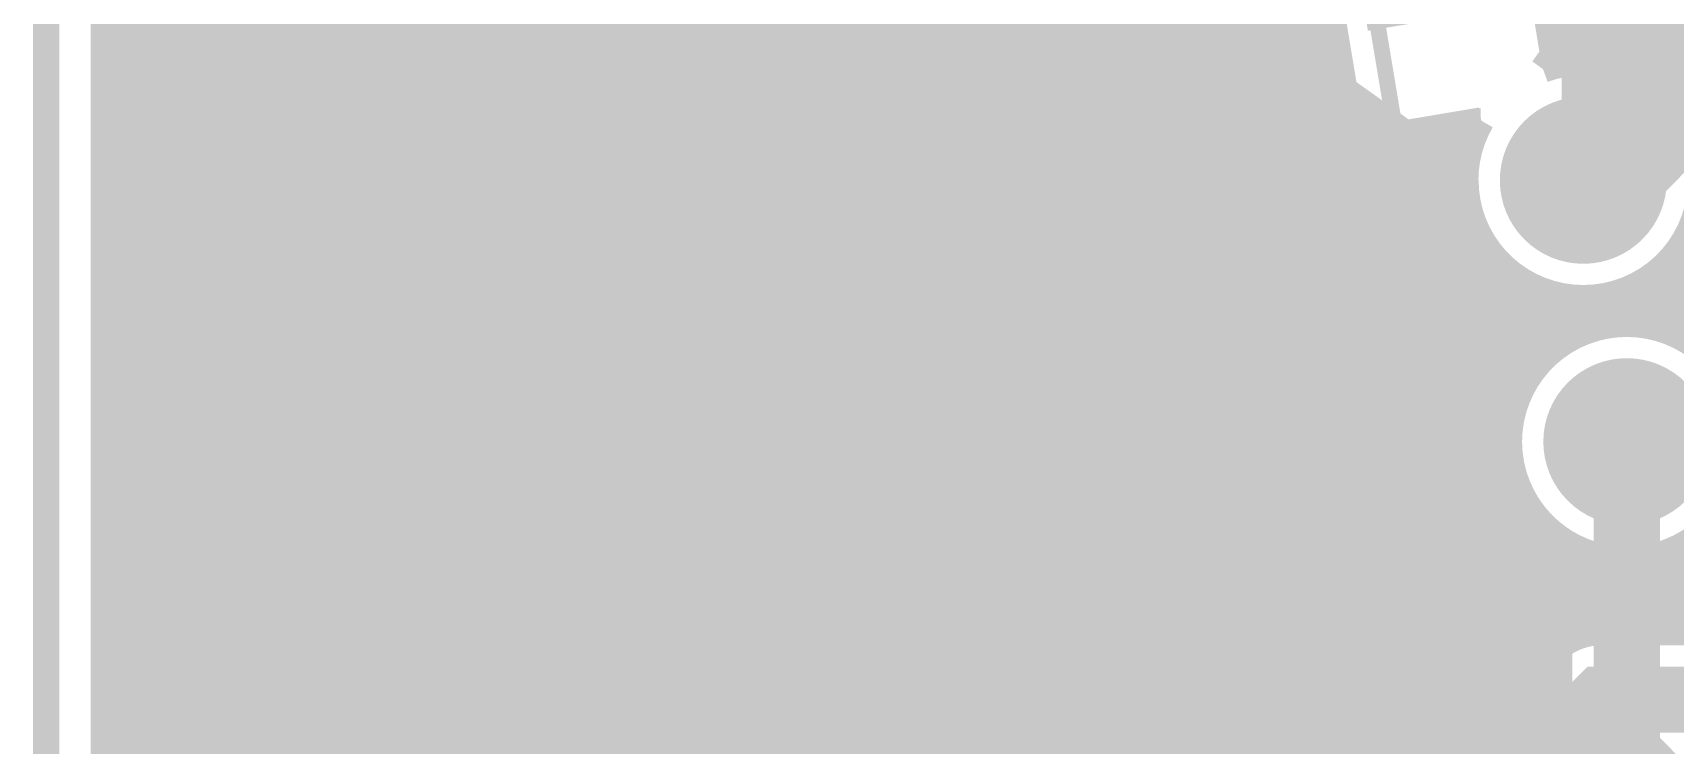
# Model space of a CAD drawing. Extents: x -5 to 90, y -49 to 54.
# Drawn here: x -5.13 to 10.61, y 34.49 to 41.31 of the extents above; entities that cross this region are included whole.
import ezdxf

# ---------------------------------------------------------------- set-up
doc = ezdxf.new("R2010")
doc.units = 0
doc.header["$MEASUREMENT"] = 0
doc.layers.get('0').update_dxf_attribs({"linetype": 'CONTINUOUS'})
for name, color, linetype in [('22-310-0_BOT', 7, 'CONTINUOUS'), ('22-310-0_DRD', 7, 'CONTINUOUS'), ('22-310-0_DRL', 2, 'CONTINUOUS'), ('22-310-0_SMB', 4, 'CONTINUOUS'), ('22-310-0_SMT', 3, 'CONTINUOUS'), ('22-310-0_SPT', 5, 'CONTINUOUS'), ('22-310-0_SSB', 10, 'CONTINUOUS'), ('22-310-0_SST', 14, 'CONTINUOUS'), ('22-310-0_TOP', 9, 'CONTINUOUS'), ('THRUHOLE_TAP', 13, 'CONTINUOUS')]:
    doc.layers.add(name, color=color, linetype=linetype)

# ---------------------------------------------------------------- blocks, each defined once
blk = doc.blocks.new('ROUND_18')
at = {"const_width": 0.8001}
blk.add_lwpolyline([(-0.40005, 0, 1), (0.40005, 0, 1)], format="xyb", close=True, dxfattribs=at)
blk = doc.blocks.new('ROUND_39')
at = {"const_width": 0.50038}
blk.add_lwpolyline([(-0.25019, 0, 1), (0.25019, 0, 1)], format="xyb", close=True, dxfattribs=at)
blk = doc.blocks.new('ROUND_47')
at = {"const_width": 0.44958}
blk.add_lwpolyline([(-0.22479, 0, 1), (0.22479, 0, 1)], format="xyb", close=True, dxfattribs=at)
blk = doc.blocks.new('ROUND_50')
at = {"const_width": 0.10033}
blk.add_lwpolyline([(-0.050164, 0, 1), (0.050164, 0, 1)], format="xyb", close=True, dxfattribs=at)
blk = doc.blocks.new('RECTANGLE_28')
blk.add_solid([(1.27, 0.762), (1.27, -0.762), (-1.27, 0.762), (-1.27, -0.762)])
blk = doc.blocks.new('SQUARE_29')
blk.add_solid([(3.5052, 3.5052), (3.5052, -3.5052), (-3.5052, 3.5052), (-3.5052, -3.5052)])
blk = doc.blocks.new('ROUND_46')
at = {"const_width": 0.10033}
blk.add_lwpolyline([(-0.050164, 0, 1), (0.050164, 0, 1)], format="xyb", close=True, dxfattribs=at)

msp = doc.modelspace()

# ---------------------------------------------------------------- linework, layer by layer
at = {"layer": '22-310-0_BOT'}
for points, const_width in [([(5.588, 53.213), (-4.445, 53.213), (-4.445, 24.892)], 0.254), ([(-4.2164, 53.213), (-4.2164, 24.892)], 0.254), ([(5.6134, 53.1876), (5.6134, 21.4376)], 0.254), ([(5.842, 52.959), (5.842, 21.8694)], 0.254), ([(6.0706, 52.7304), (6.0706, 22.0599)], 0.254), ([(6.2992, 52.5018), (6.2992, 22.14626)], 0.254), ([(6.5278, 52.2732), (6.5278, 22.16404)], 0.254), ([(6.7564, 52.0446), (6.7564, 22.11578)], 0.254), ([(6.985, 51.816), (6.985, 21.99132)], 0.254), ([(0.5842, 49.25568), (0.5842, 23.4188)], 0.254), ([(5.3848, 48.36922), (5.3848, 21.4376)], 0.254), ([(0.3556, 48.22444), (0.3556, 23.6474)], 0.254), ([(-3.9878, 48.1203), (-3.9878, 24.892)], 0.254), ([(-1.4732, 48.08474), (-1.4732, 24.892)], 0.254), ([(-1.7018, 47.96282), (-1.7018, 24.892)], 0.254), ([(-1.2446, 47.89678), (-1.2446, 24.892)], 0.254), ([(0.127, 47.97806), (0.127, 23.876)], 0.254), ([(5.1562, 47.98314), (5.1562, 21.4376)], 0.254), ([(-3.7592, 47.84598), (-3.7592, 24.892)], 0.254), ([(-1.9304, 47.74946), (-1.9304, 24.892)], 0.254), ([(-1.016, 47.78502), (-1.016, 24.892)], 0.254), ([(-0.7874, 47.7266), (-0.7874, 24.7904)], 0.254), ([(-0.3302, 47.74946), (-0.3302, 24.3332)], 0.254), ([(-0.1016, 47.83328), (-0.1016, 24.1046)], 0.254), ([(3.0988, 47.83074), (3.0988, 21.4376)], 0.254), ([(4.9276, 47.76216), (4.9276, 21.4376)], 0.254), ([(-3.5306, 47.67326), (-3.5306, 24.892)], 0.254), ([(-2.159, 47.60976), (-2.159, 24.892)], 0.254), ([(-0.5588, 47.71644), (-0.5588, 24.5618)], 0.254), ([(0.8128, 47.7139), (0.8128, 23.1902)], 0.254), ([(1.0414, 47.7139), (1.0414, 22.9743)], 0.254), ([(1.27, 47.7139), (1.27, 23.04542)], 0.254), ([(1.4986, 47.7139), (1.4986, 23.04796)], 0.254), ([(1.7272, 47.7139), (1.7272, 22.987)], 0.254), ([(1.9558, 47.7139), (1.9558, 22.83714)], 0.254), ([(2.1844, 47.7139), (2.1844, 22.48662)], 0.254), ([(2.413, 47.7139), (2.413, 21.89226)], 0.254), ([(2.6416, 47.7139), (2.6416, 21.66366)], 0.254), ([(2.8702, 47.7139), (2.8702, 21.4376)], 0.254), ([(3.3274, 47.6631), (3.3274, 21.4376)], 0.254), ([(4.699, 47.61738), (4.699, 21.4376)], 0.254), ([(-3.302, 47.5615), (-3.302, 24.892)], 0.254), ([(-3.0734, 47.49292), (-3.0734, 24.892)], 0.254), ([(-2.8448, 47.46498), (-2.8448, 24.892)], 0.254), ([(-2.6162, 47.47514), (-2.6162, 24.892)], 0.254), ([(-2.3876, 47.52086), (-2.3876, 24.892)], 0.254), ([(3.556, 47.55388), (3.556, 21.4376)], 0.254), ([(3.7846, 47.49038), (3.7846, 21.4376)], 0.254), ([(4.0132, 47.46498), (4.0132, 21.4376)], 0.254), ([(4.2418, 47.47768), (4.2418, 21.4376)], 0.254), ([(4.4704, 47.52594), (4.4704, 21.4376)], 0.254), ([(25.781, 46.736), (16.002, 46.736), (14.732, 45.466), (13.462, 45.466), (10.16, 42.164), (10.16, 40.33012), (9.73328, 39.90086)], 1.27), ([(7.00532, 43.40098), (7.4422, 40.76954)], 0.254), ([(7.2136, 42.14876), (7.2136, 21.717)], 0.254), ([(7.3406, 41.3766), (-4.445, 41.3766)], 0.254), ([(7.3787, 41.148), (-4.445, 41.148)], 0.254), ([(7.4168, 40.9194), (-4.445, 40.9194)], 0.254), ([(7.55142, 40.6908), (-4.445, 40.6908)], 0.254), ([(7.4422, 40.77462), (7.4422, 4.572)], 0.254), ([(7.4422, 40.76954), (8.0264, 40.35044)], 0.254), ([(7.6708, 40.60698), (7.6708, 4.572)], 0.254), ([(7.87146, 40.4622), (-4.445, 40.4622)], 0.254), ([(7.8994, 40.44188), (7.8994, 34.08934)], 0.254), ([(8.75538, 40.47236), (8.0264, 40.35044)], 0.254), ([(8.128, 40.36822), (8.128, 34.2646)], 0.254), ([(8.3566, 40.40632), (8.3566, 34.34334)], 0.254), ([(8.5852, 40.44442), (8.5852, 34.3535)], 0.254), ([(8.7503, 40.4622), (8.69442, 40.4622)], 0.254), ([(8.65124, 40.2336), (-4.445, 40.2336)], 0.254), ([(8.60552, 40.005), (-4.445, 40.005)], 0.254), ([(8.60806, 39.7764), (-4.445, 39.7764)], 0.254), ([(8.65886, 39.5478), (-4.445, 39.5478)], 0.254), ([(8.763, 39.3192), (-4.445, 39.3192)], 0.254), ([(8.8138, 39.243), (8.8138, 34.30016)], 0.254), ([(10.6426, 39.2303), (10.6426, 38.41242)], 0.254), ([(11.7094, 39.3192), (10.70102, 39.3192)], 0.254), ([(8.94588, 39.0906), (-4.445, 39.0906)], 0.254), ([(17.85874, 39.0906), (10.51814, 39.0906)], 0.254), ([(9.0424, 39.00678), (9.0424, 37.62502)], 0.254), ([(10.414, 38.99916), (10.414, 38.4937)], 0.254), ([(9.28878, 38.862), (-4.445, 38.862)], 0.254), ([(9.271, 38.86962), (9.271, 38.10762)], 0.254), ([(9.4996, 38.79596), (9.4996, 38.32098)], 0.254), ([(9.7282, 38.77056), (9.7282, 38.44544)], 0.254), ([(9.9568, 38.79342), (9.9568, 38.50894)], 0.254), ([(12.23264, 38.862), (10.17524, 38.862)], 0.254), ([(10.1854, 38.86454), (10.1854, 38.52418)], 0.254), ([(11.87704, 38.6334), (-4.445, 38.6334)], 0.254), ([(9.6393, 38.4048), (-4.445, 38.4048)], 0.254), ([(11.69162, 38.4048), (10.65784, 38.4048)], 0.254), ([(9.33196, 38.1762), (-4.445, 38.1762)], 0.254), ([(9.16178, 37.9476), (-4.445, 37.9476)], 0.254), ([(9.06526, 37.719), (-4.445, 37.719)], 0.254), ([(9.02208, 37.4904), (-4.445, 37.4904)], 0.254), ([(10.14984, 37.39642), (10.14984, 34.42716), (11.684, 32.893), (11.684, 17.526)], 0.635), ([(9.02716, 37.2618), (-4.445, 37.2618)], 0.254), ([(9.07796, 37.0332), (-4.445, 37.0332)], 0.254), ([(9.0424, 37.16528), (9.0424, 34.163)], 0.254), ([(9.18464, 36.8046), (-4.445, 36.8046)], 0.254), ([(9.37006, 36.576), (-4.445, 36.576)], 0.254), ([(9.271, 36.68268), (9.271, 33.85566)], 0.254), ([(9.4996, 36.46932), (9.4996, 29.91104)], 0.254), ([(9.50214, 36.46932), (9.50214, 34.42716)], 0.254), ([(9.50214, 36.3474), (-4.445, 36.3474)], 0.254), ([(9.50214, 36.1188), (-4.445, 36.1188)], 0.254), ([(9.50214, 35.8902), (-4.445, 35.8902)], 0.254), ([(9.50214, 35.6616), (-4.445, 35.6616)], 0.254), ([(9.50214, 35.433), (-4.445, 35.433)], 0.254), ([(9.50214, 35.2044), (-4.445, 35.2044)], 0.254), ([(9.50214, 34.9758), (-4.445, 34.9758)], 0.254), ([(9.50214, 34.7472), (-4.445, 34.7472)], 0.254), ([(9.50214, 34.5186), (-4.445, 34.5186)], 0.254)]:
    msp.add_lwpolyline(points, dxfattribs=dict(at, const_width=const_width))
at = {"layer": '22-310-0_BOT', "const_width": 0.254}
for points in [[(8.75538, 40.47236, 0.1329963), (8.60063, 39.90086)], [(8.60298, 39.90086, 0.4142136), (9.73328, 38.77056)], [(9.73328, 38.77056, 0.3459827), (10.83056, 39.63416)], [(10.14984, 38.52672, 0.4142136), (9.01954, 37.39642)], [(11.28014, 37.39642, 0.4142136), (10.14984, 38.52672)], [(9.01954, 37.39642, 0.2449791), (9.50251, 36.46984)], [(9.50214, 34.42716, 0.1989124), (9.69185, 33.96917)]]:
    msp.add_lwpolyline(points, format="xyb", dxfattribs=at)
at = {"layer": '22-310-0_DRD', "const_width": 0.254}
for points in [[(44.99864, 54.0004), (44.99864, -4.0005), (-4.99872, -4.0005), (-4.99872, 54.0004), (44.99864, 54.0004)], [(9.73328, 40.53586), (9.73328, 39.26586)], [(10.36828, 39.90086), (9.09828, 39.90086)], [(-0.254, 38.735), (-1.524, 37.465)], [(-0.254, 37.465), (-1.524, 38.735)], [(-0.254, 38.735), (-1.524, 37.465)], [(-0.254, 37.465), (-1.524, 38.735)], [(10.14984, 38.03142), (10.14984, 36.76142)], [(10.78484, 37.39642), (9.51484, 37.39642)]]:
    msp.add_lwpolyline(points, dxfattribs=at)
at = {"layer": '22-310-0_DRL'}
for points, const_width in [([(44.99864, 54.0004), (44.99864, -4.0005), (-4.99872, -4.0005), (-4.99872, 54.0004), (44.99864, 54.0004)], 0.254), ([(8.09752, 43.02506), (8.35914, 41.44772)], 1.39954)]:
    msp.add_lwpolyline(points, dxfattribs=dict(at, const_width=const_width))
at = {"layer": '22-310-0_SPT', "const_width": 0.254}
for points in [[(1.143, 41.148), (1.143, 38.481)], [(3.429, 41.148), (1.143, 41.148)], [(1.2446, 41.148), (1.2446, 38.481)], [(1.4732, 41.148), (1.4732, 38.481)], [(1.7018, 41.148), (1.7018, 38.481)], [(1.9304, 41.148), (1.9304, 38.481)], [(2.159, 41.148), (2.159, 38.481)], [(2.3876, 41.148), (2.3876, 38.481)], [(2.6162, 41.148), (2.6162, 38.481)], [(2.8448, 41.148), (2.8448, 38.481)], [(3.0734, 41.148), (3.0734, 38.481)], [(3.302, 41.148), (3.302, 38.481)], [(3.429, 41.148), (3.429, 38.481)], [(4.318, 41.148), (4.318, 38.481)], [(6.604, 41.148), (4.318, 41.148)], [(4.4196, 41.148), (4.4196, 38.481)], [(4.6482, 41.148), (4.6482, 38.481)], [(4.8768, 41.148), (4.8768, 38.481)], [(5.1054, 41.148), (5.1054, 38.481)], [(5.334, 41.148), (5.334, 38.481)], [(5.5626, 41.148), (5.5626, 38.481)], [(5.7912, 41.148), (5.7912, 38.481)], [(6.0198, 41.148), (6.0198, 38.481)], [(6.2484, 41.148), (6.2484, 38.481)], [(6.477, 41.148), (6.477, 38.481)], [(6.604, 41.148), (6.604, 38.481)], [(3.429, 41.0972), (1.143, 41.0972)], [(6.604, 41.0972), (4.318, 41.0972)], [(3.429, 40.8686), (1.143, 40.8686)], [(6.604, 40.8686), (4.318, 40.8686)], [(3.429, 40.64), (1.143, 40.64)], [(6.604, 40.64), (4.318, 40.64)], [(3.429, 40.4114), (1.143, 40.4114)], [(6.604, 40.4114), (4.318, 40.4114)], [(3.429, 40.1828), (1.143, 40.1828)], [(6.604, 40.1828), (4.318, 40.1828)], [(3.429, 39.9542), (1.143, 39.9542)], [(6.604, 39.9542), (4.318, 39.9542)], [(3.429, 39.7256), (1.143, 39.7256)], [(6.604, 39.7256), (4.318, 39.7256)], [(3.429, 39.497), (1.143, 39.497)], [(6.604, 39.497), (4.318, 39.497)], [(3.429, 39.2684), (1.143, 39.2684)], [(6.604, 39.2684), (4.318, 39.2684)], [(3.429, 39.0398), (1.143, 39.0398)], [(6.604, 39.0398), (4.318, 39.0398)], [(3.429, 38.8112), (1.143, 38.8112)], [(6.604, 38.8112), (4.318, 38.8112)], [(3.429, 38.5826), (1.143, 38.5826)], [(3.429, 38.481), (1.143, 38.481)], [(6.604, 38.5826), (4.318, 38.5826)], [(6.604, 38.481), (4.318, 38.481)], [(3.429, 37.846), (1.143, 37.846)], [(3.429, 37.846), (3.429, 35.179), (1.143, 35.179)], [(1.143, 37.846), (1.143, 35.179)], [(1.2446, 37.846), (1.2446, 35.179)], [(1.4732, 37.846), (1.4732, 35.179)], [(1.7018, 37.846), (1.7018, 35.179)], [(1.9304, 37.846), (1.9304, 35.179)], [(2.159, 37.846), (2.159, 35.179)], [(2.3876, 37.846), (2.3876, 35.179)], [(2.6162, 37.846), (2.6162, 35.179)], [(2.8448, 37.846), (2.8448, 35.179)], [(3.0734, 37.846), (3.0734, 35.179)], [(3.302, 37.846), (3.302, 35.179)], [(4.318, 37.846), (4.318, 35.179)], [(6.604, 37.846), (4.318, 37.846)], [(4.4196, 37.846), (4.4196, 35.179)], [(4.6482, 37.846), (4.6482, 35.179)], [(4.8768, 37.846), (4.8768, 35.179)], [(5.1054, 37.846), (5.1054, 35.179)], [(5.334, 37.846), (5.334, 35.179)], [(5.5626, 37.846), (5.5626, 35.179)], [(5.7912, 37.846), (5.7912, 35.179)], [(6.0198, 37.846), (6.0198, 35.179)], [(6.2484, 37.846), (6.2484, 35.179)], [(6.477, 37.846), (6.477, 35.179)], [(6.604, 37.846), (6.604, 35.179)], [(3.429, 37.7952), (1.143, 37.7952)], [(6.604, 37.7952), (4.318, 37.7952)], [(3.429, 37.5666), (1.143, 37.5666)], [(6.604, 37.5666), (4.318, 37.5666)], [(3.429, 37.338), (1.143, 37.338)], [(6.604, 37.338), (4.318, 37.338)], [(3.429, 37.1094), (1.143, 37.1094)], [(6.604, 37.1094), (4.318, 37.1094)], [(3.429, 36.8808), (1.143, 36.8808)], [(6.604, 36.8808), (4.318, 36.8808)], [(3.429, 36.6522), (1.143, 36.6522)], [(6.604, 36.6522), (4.318, 36.6522)], [(3.429, 36.4236), (1.143, 36.4236)], [(6.604, 36.4236), (4.318, 36.4236)], [(3.429, 36.195), (1.143, 36.195)], [(6.604, 36.195), (4.318, 36.195)], [(3.429, 35.9664), (1.143, 35.9664)], [(6.604, 35.9664), (4.318, 35.9664)], [(3.429, 35.7378), (1.143, 35.7378)], [(6.604, 35.7378), (4.318, 35.7378)], [(3.429, 35.5092), (1.143, 35.5092)], [(6.604, 35.5092), (4.318, 35.5092)], [(3.429, 35.2806), (1.143, 35.2806)], [(6.604, 35.2806), (4.318, 35.2806)], [(6.604, 35.179), (4.318, 35.179)]]:
    msp.add_lwpolyline(points, dxfattribs=at)
at = {"layer": '22-310-0_SSB', "const_width": 0.1524}
for points in [[(9.88568, 28.62326), (7.53872, 42.73042), (13.45692, 43.7134), (15.80388, 29.60878), (9.88568, 28.62326)], [(9.47674, 39.60622), (10.06856, 39.70274), (9.98728, 40.19804), (9.39546, 40.09898), (9.47674, 39.60622)], [(9.8933, 37.09924), (10.48512, 37.1983), (10.40384, 37.69106), (9.81202, 37.592), (9.8933, 37.09924)]]:
    msp.add_lwpolyline(points, dxfattribs=at)
at = {"layer": '22-310-0_SST', "const_width": 0.1524}
for points in [[(-4.445, 41.656), (-4.445, 34.544), (7.366, 34.544), (7.366, 41.656), (-4.445, 41.656)], [(8.80364, 38.67658), (8.80364, 38.43782)], [(8.80364, 38.5572), (7.78764, 38.5572), (7.95528, 38.43782)], [(7.78764, 37.95522), (8.63346, 37.95522), (8.80364, 37.8968), (8.80364, 37.5412), (8.63346, 37.48278), (7.78764, 37.48278)]]:
    msp.add_lwpolyline(points, dxfattribs=at)
at = {"layer": '22-310-0_TOP'}
for points, const_width in [([(9.4996, 44.5008), (9.4996, 41.0083)], 0.254), ([(9.7282, 44.5008), (9.7282, 41.03116)], 0.254), ([(9.9568, 44.5008), (9.9568, 41.0083)], 0.254), ([(10.1854, 44.5008), (10.1854, 40.93718)], 0.254), ([(10.414, 44.5008), (10.414, 40.80256)], 0.254), ([(10.6426, 44.5008), (10.6426, 40.57142)], 0.254), ([(1.27, 42.94886), (-0.91186, 42.94886), (-1.397, 43.434), (-3.175, 43.434), (-3.048, 43.307), (-3.048, 40.386)], 1.27), ([(9.00938, 43.73372), (9.44626, 41.10228)], 0.254), ([(-1.2446, 42.04208), (-1.2446, 35.88258)], 0.254), ([(-1.016, 41.98874), (-1.016, 35.65398)], 0.254), ([(-0.7874, 41.98366), (-0.7874, 35.42538)], 0.254), ([(-0.5588, 41.98366), (-0.5588, 35.19678)], 0.254), ([(-0.3302, 41.98366), (-0.3302, 34.96818)], 0.254), ([(-0.1016, 41.98366), (-0.1016, 34.73958)], 0.254), ([(-0.0254, 41.9354), (-0.0254, 34.66338)], 0.254), ([(3.81, 41.9354), (3.81, 38.1)], 0.254), ([(-1.4478, 41.4782), (-1.4478, 39.2938)], 0.254), ([(-0.0254, 41.2496), (-1.4478, 41.2496)], 0.254), ([(11.59764, 41.2496), (9.4234, 41.2496)], 0.254), ([(-0.0254, 41.021), (-1.4478, 41.021)], 0.254), ([(9.44626, 41.10228), (9.3472, 40.96512)], 0.254), ([(9.5758, 41.021), (9.38784, 41.021)], 0.254), ([(11.35126, 41.021), (9.88822, 41.021)], 0.254), ([(-0.0254, 40.7924), (-1.4478, 40.7924)], 0.254), ([(11.21156, 40.7924), (10.4267, 40.7924)], 0.254), ([(-0.0254, 40.5638), (-1.4478, 40.5638)], 0.254), ([(7.6454, 40.62476), (8.0264, 40.35044)], 0.254), ([(7.6454, 40.62476), (7.6454, 34.2646)], 0.254), ([(7.72922, 40.5638), (7.6454, 40.5638)], 0.254), ([(7.6708, 40.60698), (7.6708, 33.7439)], 0.254), ([(11.13282, 40.5638), (10.64768, 40.5638)], 0.254), ([(-0.0254, 40.3352), (-1.4478, 40.3352)], 0.254), ([(8.68934, 40.3352), (7.6454, 40.3352)], 0.254), ([(7.8994, 40.44188), (7.8994, 34.08934)], 0.254), ([(8.75538, 40.47236), (8.0264, 40.35044)], 0.254), ([(8.128, 40.36822), (8.128, 34.2646)], 0.254), ([(8.3566, 40.40632), (8.3566, 34.34334)], 0.254), ([(8.5852, 40.44442), (8.5852, 34.5186)], 0.254), ([(-0.0254, 40.1066), (-1.4478, 40.1066)], 0.254), ([(8.62076, 40.1066), (7.6454, 40.1066)], 0.254), ([(-0.0254, 39.878), (-1.4478, 39.878)], 0.254), ([(8.60298, 39.878), (7.6454, 39.878)], 0.254), ([(-0.0254, 39.6494), (-1.4478, 39.6494)], 0.254), ([(8.63092, 39.6494), (7.6454, 39.6494)], 0.254), ([(-0.0254, 39.4208), (-1.4478, 39.4208)], 0.254), ([(8.70966, 39.4208), (7.6454, 39.4208)], 0.254), ([(-1.4478, 39.2938), (-4.445, 39.2938)], 0.254), ([(-4.445, 39.2938), (-4.445, 36.9062)], 0.254), ([(-4.2164, 39.2938), (-4.2164, 36.9062)], 0.254), ([(-3.9878, 39.2938), (-3.9878, 36.9062)], 0.254), ([(-3.7592, 39.2938), (-3.7592, 36.9062)], 0.254), ([(-3.5306, 39.2938), (-3.5306, 36.9062)], 0.254), ([(-3.302, 39.2938), (-3.302, 36.9062)], 0.254), ([(-3.0734, 39.2938), (-3.0734, 36.9062)], 0.254), ([(-2.8448, 39.2938), (-2.8448, 36.9062)], 0.254), ([(-2.6162, 39.2938), (-2.6162, 36.9062)], 0.254), ([(-2.3876, 39.2938), (-2.3876, 36.9062)], 0.254), ([(-2.159, 39.2938), (-2.159, 36.9062)], 0.254), ([(-1.9304, 39.2938), (-1.9304, 36.9062)], 0.254), ([(-1.7018, 39.2938), (-1.7018, 36.9062)], 0.254), ([(-1.4732, 39.2938), (-1.4732, 36.9062)], 0.254), ([(8.8138, 39.243), (8.8138, 34.7472)], 0.254), ([(10.6426, 39.2303), (10.6426, 38.41242)], 0.254), ([(-0.0254, 39.1922), (-4.445, 39.1922)], 0.254), ([(8.8519, 39.1922), (7.6454, 39.1922)], 0.254), ([(12.13866, 39.1922), (10.61212, 39.1922)], 0.254), ([(-0.0254, 38.9636), (-4.445, 38.9636)], 0.254), ([(9.10082, 38.9636), (7.6454, 38.9636)], 0.254), ([(9.0424, 39.00678), (9.0424, 37.62502)], 0.254), ([(13.35532, 38.9636), (10.3632, 38.9636)], 0.254), ([(10.414, 38.99916), (10.414, 38.4937)], 0.254), ([(9.271, 38.86962), (9.271, 38.10762)], 0.254), ([(9.4996, 38.79596), (9.4996, 38.32098)], 0.254), ([(9.7282, 38.77056), (9.7282, 38.44544)], 0.254), ([(9.9568, 38.79342), (9.9568, 38.50894)], 0.254), ([(10.1854, 38.86454), (10.1854, 38.52418)], 0.254), ([(-0.0254, 38.735), (-4.445, 38.735)], 0.254), ([(11.99896, 38.735), (7.6454, 38.735)], 0.254), ([(-0.0254, 38.5064), (-4.445, 38.5064)], 0.254), ([(9.93902, 38.5064), (7.6454, 38.5064)], 0.254), ([(11.7602, 38.5064), (10.35812, 38.5064)], 0.254), ([(-0.0254, 38.2778), (-4.445, 38.2778)], 0.254), ([(9.44118, 38.2778), (7.6454, 38.2778)], 0.254), ([(-0.889, 38.1), (3.81, 38.1)], 0.3048), ([(-0.889, 38.1), (3.81, 38.1)], 0.3048), ([(-0.0254, 38.0492), (-4.445, 38.0492)], 0.254), ([(-0.0254, 38.1), (3.81, 38.1)], 0.254), ([(7.6454, 38.1), (3.81, 38.1)], 0.254), ([(3.81, 34.2646), (3.81, 38.1)], 0.254), ([(9.22528, 38.0492), (7.6454, 38.0492)], 0.254), ([(-0.0254, 37.8206), (-4.445, 37.8206)], 0.254), ([(9.10082, 37.8206), (7.6454, 37.8206)], 0.254), ([(-0.0254, 37.592), (-4.445, 37.592)], 0.254), ([(9.03478, 37.592), (7.6454, 37.592)], 0.254), ([(-0.0254, 37.3634), (-4.445, 37.3634)], 0.254), ([(9.01954, 37.3634), (7.6454, 37.3634)], 0.254), ([(-0.0254, 37.1348), (-4.445, 37.1348)], 0.254), ([(9.05002, 37.1348), (7.6454, 37.1348)], 0.254), ([(9.0424, 37.16528), (9.0424, 34.9758)], 0.254), ([(-1.4478, 36.9062), (-4.445, 36.9062)], 0.254), ([(-1.4478, 36.9062), (-1.4478, 36.08578)], 0.254), ([(-0.0254, 36.9062), (-1.4478, 36.9062)], 0.254), ([(9.12876, 36.9062), (7.6454, 36.9062)], 0.254), ([(-0.0254, 36.6776), (-1.4478, 36.6776)], 0.254), ([(9.27608, 36.6776), (7.6454, 36.6776)], 0.254), ([(9.271, 36.68268), (9.271, 35.2044)], 0.254), ([(-0.0254, 36.449), (-1.4478, 36.449)], 0.254), ([(9.53008, 36.449), (7.6454, 36.449)], 0.254), ([(9.4996, 36.46932), (9.4996, 35.42792)], 0.254), ([(3.302, 32.766), (0.508, 32.766), (-2.54, 35.814), (-3.048, 35.814)], 1.27), ([(9.7282, 36.34486), (9.7282, 35.5473)], 0.254), ([(9.9568, 36.28136), (9.9568, 35.5727)], 0.254), ([(10.1854, 36.26612), (10.1854, 35.5727)], 0.254), ([(10.414, 36.2966), (10.414, 35.5727)], 0.254), ([(10.6426, 36.37788), (10.6426, 35.5727)], 0.254), ([(-0.0254, 36.2204), (-1.4478, 36.2204)], 0.254), ([(-1.4478, 36.08578), (-0.0254, 34.66338)], 0.254), ([(12.0523, 36.2204), (7.6454, 36.2204)], 0.254), ([(-0.0254, 35.9918), (-1.35128, 35.9918)], 0.254), ([(12.0523, 35.9918), (7.6454, 35.9918)], 0.254), ([(-0.0254, 35.7632), (-1.12268, 35.7632)], 0.254), ([(12.0523, 35.7632), (7.6454, 35.7632)], 0.254), ([(-0.0254, 35.5346), (-0.89408, 35.5346)], 0.254), ([(9.68756, 35.5346), (7.6454, 35.5346)], 0.254), ([(12.0523, 35.5727), (9.906, 35.5727)], 0.254), ([(-0.0254, 35.306), (-0.66548, 35.306)], 0.254), ([(9.37006, 35.306), (7.6454, 35.306)], 0.254), ([(9.44118, 35.37458), (8.41756, 34.3535)], 0.254), ([(9.44118, 35.37458), (8.41756, 34.3535)], 0.254), ([(9.44118, 35.37458), (8.41756, 34.3535)], 0.254), ([(-0.0254, 35.0774), (-0.43688, 35.0774)], 0.254), ([(12.7, 34.925), (9.906, 34.925), (8.509, 33.528), (8.128, 33.147), (8.0772, 33.0962), (6.35, 33.0962)], 0.635), ([(9.14146, 35.0774), (7.6454, 35.0774)], 0.254), ([(12.7, 34.925), (9.906, 34.925), (8.509, 33.528), (8.128, 33.147)], 0.635), ([(8.509, 33.528), (9.906, 34.925), (12.7, 34.925)], 0.635), ([(-0.0254, 34.8488), (-0.20828, 34.8488)], 0.254), ([(8.91286, 34.8488), (7.6454, 34.8488)], 0.254), ([(-2.81178, 34.7218), (-4.445, 34.7218)], 0.254), ([(-4.445, 34.7218), (-4.445, 32.8168)], 0.254), ([(-4.2164, 34.7218), (-4.2164, 32.8168)], 0.254), ([(-3.9878, 34.7218), (-3.9878, 32.8168)], 0.254), ([(-3.7592, 34.7218), (-3.7592, 32.8168)], 0.254), ([(-3.5306, 34.7218), (-3.5306, 32.8168)], 0.254), ([(-3.302, 34.7218), (-3.302, 32.8168)], 0.254), ([(-3.0734, 34.7218), (-3.0734, 32.8168)], 0.254), ([(-2.8448, 34.7218), (-2.8448, 32.8168)], 0.254), ([(-2.81178, 34.7218), (-0.18034, 32.09036)], 0.254), ([(-2.71018, 34.6202), (-4.445, 34.6202)], 0.254), ([(-2.6162, 34.52368), (-2.6162, 32.8168)], 0.254), ([(8.68426, 34.6202), (7.6454, 34.6202)], 0.254), ([(-2.48158, 34.3916), (-4.445, 34.3916)], 0.254), ([(8.45566, 34.3916), (7.6454, 34.3916)], 0.254)]:
    msp.add_lwpolyline(points, dxfattribs=dict(at, const_width=const_width))
at = {"layer": '22-310-0_TOP', "const_width": 0.254}
for points in [[(9.73328, 41.03116, 0.0872214), (9.34782, 40.9634)], [(10.86358, 39.90086, 0.4142136), (9.73328, 41.03116)], [(8.75538, 40.47236, 0.1329963), (8.60063, 39.90086)], [(8.60298, 39.90086, 0.4142136), (9.73328, 38.77056)], [(9.73328, 38.77056, 0.4142136), (10.86358, 39.90086)], [(10.14984, 38.52672, 0.4142136), (9.01954, 37.39642)], [(11.28014, 37.39642, 0.4142136), (10.14984, 38.52672)], [(9.01954, 37.39642, 0.4142136), (10.14984, 36.26612)], [(10.14984, 36.26612, 0.4142136), (11.28014, 37.39642)], [(9.906, 35.5727, 0.1989129), (9.44801, 35.38299)], [(9.906, 35.5727, 0.1989129), (9.44801, 35.38299)]]:
    msp.add_lwpolyline(points, format="xyb", dxfattribs=at)

# ---------------------------------------------------------------- block references
at = {"layer": '22-310-0_BOT'}
for name, p in [('ROUND_18', (9.73328, 39.90086)), ('ROUND_39', (-0.889, 38.1)), ('ROUND_18', (10.14984, 37.39642))]:
    msp.add_blockref(name, p, dxfattribs=at)
at = {"layer": '22-310-0_DRL'}
for name, p in [('ROUND_47', (9.73328, 39.90086)), ('ROUND_50', (-0.889, 38.1)), ('ROUND_47', (10.14984, 37.39642))]:
    msp.add_blockref(name, p, dxfattribs=at)
at = {"layer": '22-310-0_SMB'}
for p in [(9.73328, 39.90086), (10.14984, 37.39642)]:
    msp.add_blockref('ROUND_18', p, dxfattribs=at)
at = {"layer": '22-310-0_SMT'}
for name, p in [('SQUARE_29', (3.81, 38.1)), ('RECTANGLE_28', (-3.048, 40.386)), ('ROUND_18', (9.73328, 39.90086)), ('ROUND_18', (10.14984, 37.39642)), ('RECTANGLE_28', (-3.048, 35.814))]:
    msp.add_blockref(name, p, dxfattribs=at)
at = {"layer": '22-310-0_SPT'}
for p in [(-3.048, 40.386), (-3.048, 35.814)]:
    msp.add_blockref('RECTANGLE_28', p, dxfattribs=at)
at = {"layer": '22-310-0_TOP'}
for name, p in [('SQUARE_29', (3.81, 38.1)), ('RECTANGLE_28', (-3.048, 40.386)), ('ROUND_18', (9.73328, 39.90086)), ('ROUND_39', (-0.889, 38.1)), ('ROUND_18', (10.14984, 37.39642)), ('RECTANGLE_28', (-3.048, 35.814))]:
    msp.add_blockref(name, p, dxfattribs=at)
at = {"layer": 'THRUHOLE_TAP'}
for name, p in [('ROUND_47', (9.73328, 39.90086)), ('ROUND_46', (-0.889, 38.1)), ('ROUND_47', (10.14984, 37.39642))]:
    msp.add_blockref(name, p, dxfattribs=at)

doc.saveas('drawing.dxf')
